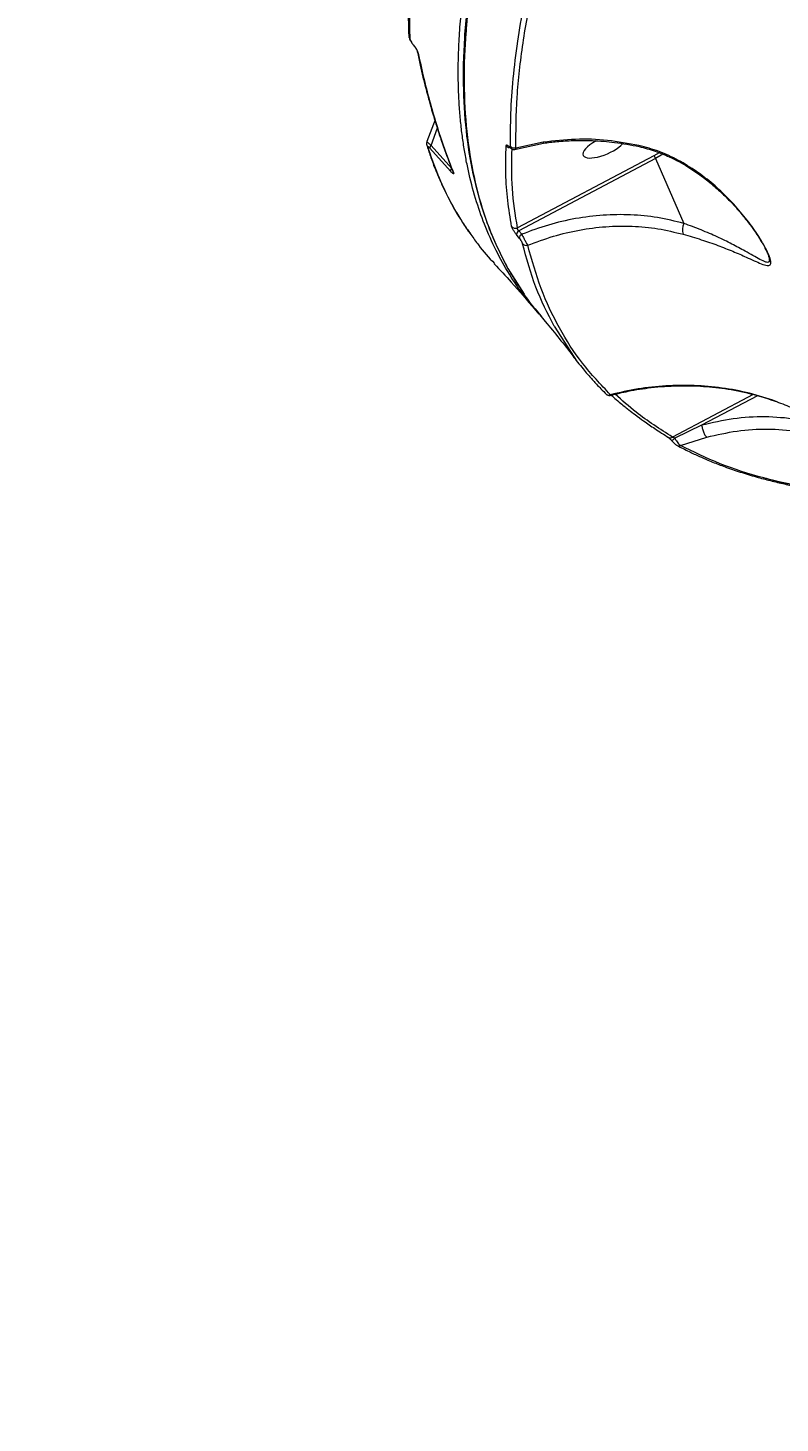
# Model space of a CAD drawing. Header units: millimetres. Extents: x -5609 to 5139, y -3980 to 3221.
# Drawn here: x 2638.7 to 2792.3, y 369.6 to 654.7 of the extents above; entities that cross this region are included whole.
import ezdxf

# ---------------------------------------------------------------- set-up
doc = ezdxf.new("R2010")
doc.units = ezdxf.units.MM
doc.layers.add('DIKOM_ОБЪЕКТ', color=7, linetype='Continuous')
doc.layers.add('DIKOM_РАЗМЕР_ОБЪЕКТА', color=7, linetype='Continuous')
doc.styles.add('style1', font='arial.ttf', dxfattribs={"width": 0.8})
doc.dimstyles.new('1-50', dxfattribs={"dimtxt": 300, "dimasz": 200, "dimexe": 100, "dimexo": 0, "dimgap": 100, "dimtad": 1, "dimtxsty": 'style1', "dimcen": 200, "dimclrd": 7, "dimclre": 7, "dimclrt": 7, "dimadec": 1, "dimazin": 2, "dimtfac": 1, "dimtmove": 0, "dimatfit": 2, "dimfxl": 0, "dimlwd": 25, "dimlwe": 18, "dimarcsym": 0})

# ---------------------------------------------------------------- blocks, each defined once
blk = doc.blocks.new('A$Cc336a1e3')
at = {"color": 7, "linetype": 'Continuous', "lineweight": 15}
for p, q in [((5542.01, 1908.86), (5540.32, 1904.41)), ((5545.12, 1898.38), (5540.94, 1903.07)), ((5545.39, 1898.94), (5541.2, 1903.64)), ((5558.2, 1902.76), (5564.12, 1904.08)), ((5564.11, 1904.3), (5558.5, 1903.06)), ((5586.68, 1901.53), (5558.83, 1886.78)), ((5587.02, 1900.97), (5559.12, 1886.2)), ((5587.02, 1900.97), (5592.81, 1887.69)), ((5559.2, 1884.66), (5558.63, 1885.39)), ((5559.12, 1886.2), (5559.69, 1885.47)), ((5609.35, 1882.63), (5609.79, 1881.79)), ((5609.75, 1881.86), (5609.82, 1881.72)), ((5562.39, 1870.16), (5562.52, 1870.01)), ((5562.76, 1869.75), (5563.69, 1868.72)), ((5571.04, 1859.43), (5571.1, 1859.37)), ((5596.44, 1846.44), (5590.96, 1843.78)), ((5592.1, 1842.32), (5597.47, 1844.02))]:
    blk.add_line(p, q, dxfattribs=at)
at = {"color": 8, "linetype": 'Continuous', "lineweight": 15}
for p, q in [((5541.2, 1903.64), (5542.49, 1907.23)), ((5587.75, 1902.13), (5586.68, 1901.53)), ((5588.53, 1901.81), (5587.02, 1900.97)), ((5556.87, 1878.46), (5560.2, 1873.24)), ((5566.33, 1866.67), (5571.04, 1859.43)), ((5577.82, 1852.68), (5577.86, 1852.58)), ((5606.95, 1852.74), (5590.47, 1844.01)), ((5607.83, 1852.47), (5596.44, 1846.44))]:
    blk.add_line(p, q, dxfattribs=at)
at = {"color": 8, "linetype": 'Continuous', "lineweight": 15, "flags": 128}
for points in [[(5537.55, 1924.21), (5537.57, 1924.14), (5537.59, 1924.11)], [(5557.05, 1903.47), (5557.1, 1903.34), (5557.18, 1903.25)], [(5583.69, 1903.39), (5583.68, 1903.39), (5583.65, 1903.47), (5583.63, 1903.62)]]:
    blk.add_lwpolyline(points, dxfattribs=at)
at = {"color": 7, "linetype": 'Continuous', "lineweight": 15, "flags": 128}
for points in [[(5540.3, 1903.71), (5540.3, 1903.67), (5540.32, 1903.61)], [(5591.43, 1842.31), (5591.4, 1842.32), (5591.33, 1842.36)]]:
    blk.add_lwpolyline(points, dxfattribs=at)
at = {"color": 8, "linetype": 'Continuous', "lineweight": 15}
for centre, radius, start, end in [((5537.46, 1926.09), 0.844, 183.5512, 222.4486), ((5539.07, 1922.96), 0.725, 192.4454, 225.0461), ((5541.13, 1903.88), 0.853, 198.2553, 222.672), ((5557.33, 1904.19), 1.03, 217.6624, 260.2513), ((5563.53, 1904.17), 0.599, 351.3266, 12.7248), ((5546.3, 1898.63), 0.755, 191.2291, 222.8658), ((5577.49, 1853.56), 0.941, 240.5031, 290.8096), ((5591.76, 1843.14), 0.894, 248.5902, 292.8102)]:
    blk.add_arc(centre, radius, start, end, dxfattribs=at)
at = {"color": 7, "linetype": 'Continuous', "lineweight": 15}
for centre, radius, start, end in [((5541.76, 1903.05), 0.818, 133.2623, 178.5173), ((5545.93, 1898.34), 0.809, 132.0799, 177.4386), ((5585.39, 1900.33), 1.76, 21.5307, 42.9649), ((5595.75, 1886.39), 3.22, 156.3089, 196.6446), ((5559.68, 1885.31), 1.06, 122.326, 175.6316), ((5560.25, 1884.57), 1.06, 122.2107, 175.4722), ((5560.63, 1884.19), 1.01, 219.1687, 286.9292), ((5577.46, 1853.48), 0.86, 217.3569, 239.8263)]:
    blk.add_arc(centre, radius, start, end, dxfattribs=at)
for start_param, end_param in [(1.793745, 3.175789), (3.175789, 5.623008)]:
    blk.add_ellipse((5576.52, 1903.48), major_axis=(4.28, 1.87), ratio=0.363603, start_param=start_param, end_param=end_param, dxfattribs=at)
for points, knots in [([(5652.95, 2129.76), (5651.62, 2128.14), (5649.13, 2125.11), (5645.72, 2120.88), (5642.86, 2117.29), (5640.52, 2114.33), (5638.57, 2111.83), (5634.59, 2106.7), (5628.83, 2099.12), (5621.47, 2089.07), (5614.21, 2078.81), (5606.89, 2068.02), (5599.58, 2056.74), (5591.89, 2044.23), (5584.02, 2030.57), (5576.26, 2015.9), (5569.39, 2001.6), (5563.43, 1987.7), (5558.41, 1974.25), (5554.32, 1961.27), (5551.19, 1948.8), (5549.02, 1936.88), (5547.83, 1925.55), (5547.62, 1915.08), (5548.31, 1905.45), (5549.84, 1896.63), (5551.96, 1889.36), (5554.26, 1883.51), (5555.86, 1880.46), (5556.63, 1878.98)], [0, 0, 0, 0, 0.015739, 0.029451, 0.041106, 0.050679, 0.058284, 0.06548, 0.100643, 0.132419, 0.164195, 0.202024, 0.239853, 0.277684, 0.329279, 0.380983, 0.432581, 0.484169, 0.535761, 0.587354, 0.638952, 0.690657, 0.74229, 0.793895, 0.842064, 0.890237, 0.938413, 0.970219, 1, 1, 1, 1]), ([(5653.2, 2129.16), (5650.64, 2126.02), (5645.38, 2119.59), (5637.63, 2109.75), (5629.8, 2099.48), (5623.46, 2090.87), (5618.57, 2084.01), (5615.06, 2079.02), (5611.58, 2073.96), (5608.11, 2068.82), (5604.68, 2063.62), (5601.28, 2058.35), (5596.87, 2051.35), (5591.61, 2042.7), (5585.73, 2032.5), (5580.22, 2022.4), (5575.3, 2012.8), (5570.96, 2003.75), (5568.09, 1997.37), (5566.29, 1993.18), (5565.39, 1991.06), (5564.52, 1988.95), (5563.68, 1986.87), (5562.86, 1984.81), (5560.98, 1979.98), (5558.31, 1972.59), (5555.26, 1962.99), (5552.82, 1954.02), (5551.01, 1946), (5549.71, 1938.83), (5549.03, 1933.94), (5548.67, 1930.78), (5548.51, 1929.21), (5548.38, 1927.67), (5548.26, 1926.16), (5548.16, 1924.67), (5547.9, 1920.05), (5547.87, 1912.57), (5548.77, 1902.81), (5550.6, 1893.87), (5553.22, 1885.7), (5555.66, 1880.86), (5556.87, 1878.46)], [0, 0, 0, 0, 0.030416, 0.062321, 0.095715, 0.130598, 0.146745, 0.163192, 0.17994, 0.196987, 0.214335, 0.231983, 0.249931, 0.285036, 0.320141, 0.355246, 0.390845, 0.422279, 0.453078, 0.46104, 0.468957, 0.476831, 0.484662, 0.492449, 0.500192, 0.539822, 0.577952, 0.614583, 0.649714, 0.679388, 0.707901, 0.715177, 0.722374, 0.72949, 0.736527, 0.743484, 0.750362, 0.802052, 0.85286, 0.902788, 0.951834, 1, 1, 1, 1]), ([(5540.05, 1961.05), (5539.81, 1959.89), (5539.38, 1957.82), (5538.87, 1955.12), (5538.51, 1953.03), (5538.24, 1951.31), (5537.75, 1948.09), (5537.26, 1944.1), (5536.85, 1939.49), (5536.68, 1936.61), (5536.6, 1934.52), (5536.55, 1932.96), (5536.53, 1930.99), (5536.53, 1928.63), (5536.59, 1926.95), (5536.62, 1926.04)], [0, 0, 0, 0, 0.091755, 0.164598, 0.218578, 0.26186, 0.30603, 0.484349, 0.598036, 0.702912, 0.737185, 0.783856, 0.843196, 0.915231, 1, 1, 1, 1]), ([(5540.26, 1960.44), (5539.95, 1958.93), (5539.36, 1956.09), (5538.68, 1952.19), (5538.19, 1949.03), (5537.85, 1946.53), (5537.67, 1944.97), (5537.56, 1944.05), (5537.52, 1943.64), (5537.48, 1943.25), (5537.44, 1942.89), (5537.41, 1942.56), (5537.17, 1940.22), (5536.87, 1936.11), (5536.7, 1930.54), (5536.79, 1927.14), (5536.84, 1925.52)], [0, 0, 0, 0, 0.120823, 0.226648, 0.317481, 0.382191, 0.436322, 0.44875, 0.460453, 0.47143, 0.481681, 0.491206, 0.500006, 0.682434, 0.849099, 1, 1, 1, 1]), ([(5557.41, 1903.42), (5557.41, 1905.64), (5557.41, 1910.13), (5557.91, 1917.31), (5558.8, 1924.69), (5560.11, 1932.33), (5561.79, 1940.22), (5563.29, 1945.79), (5564.06, 1948.63)], [0, 0, 0, 0, 0.162232, 0.328899, 0.5, 0.65999, 0.826657, 1, 1, 1, 1]), ([(5558.5, 1903.06), (5558.52, 1906.5), (5558.57, 1913.37), (5559.84, 1924.44), (5561.9, 1935.98), (5564.06, 1944.13), (5565.14, 1948.21)], [0, 0, 0, 0, 0.250348, 0.500004, 0.749657, 1, 1, 1, 1]), ([(5536.66, 1925.83), (5536.67, 1925.78), (5536.7, 1925.59), (5536.87, 1925.18), (5537.12, 1924.74), (5537.37, 1924.38), (5537.51, 1924.2), (5537.59, 1924.11)], [0, 0, 0, 0, 0.112518, 0.383306, 0.675253, 0.832081, 1, 1, 1, 1]), ([(5536.84, 1925.52), (5536.85, 1925.44), (5536.88, 1925.28), (5537.05, 1924.93), (5537.24, 1924.63), (5537.41, 1924.38), (5537.5, 1924.27), (5537.55, 1924.21)], [0, 0, 0, 0, 0.250135, 0.500249, 0.749667, 0.874083, 1, 1, 1, 1]), ([(5537.55, 1924.21), (5537.67, 1924.06), (5537.91, 1923.76), (5538.22, 1923.27), (5538.46, 1922.8), (5538.52, 1922.57), (5538.56, 1922.45)], [0, 0, 0, 0, 0.249916, 0.499417, 0.749632, 1, 1, 1, 1]), ([(5537.59, 1924.11), (5537.68, 1924), (5537.88, 1923.76), (5538.11, 1923.4), (5538.29, 1923.06), (5538.34, 1922.89), (5538.36, 1922.8)], [0, 0, 0, 0, 0.254218, 0.505975, 0.755687, 1, 1, 1, 1]), ([(5538.38, 1922.74), (5538.57, 1921.83), (5538.94, 1920.1), (5539.5, 1917.7), (5540.01, 1915.63), (5540.46, 1913.93), (5540.83, 1912.55), (5541.23, 1911.15), (5541.72, 1909.49), (5542.38, 1907.32), (5543.24, 1904.72), (5544.3, 1901.7), (5545.12, 1899.61), (5545.55, 1898.48)], [0, 0, 0, 0, 0.103963, 0.199675, 0.281566, 0.349651, 0.403942, 0.449414, 0.519599, 0.609725, 0.719808, 0.849878, 1, 1, 1, 1]), ([(5538.56, 1922.45), (5538.95, 1920.65), (5539.71, 1917.13), (5541.02, 1912.09), (5542.46, 1907.24), (5544.02, 1902.56), (5545.18, 1899.58), (5545.74, 1898.12)], [0, 0, 0, 0, 0.207425, 0.404947, 0.603815, 0.80572, 1, 1, 1, 1]), ([(5583.63, 1903.62), (5581.49, 1904.01), (5577.23, 1904.79), (5570.64, 1905.03), (5566.3, 1904.54), (5564.11, 1904.3)], [0, 0, 0, 0, 0.3335, 0.665371, 1, 1, 1, 1]), ([(5564.12, 1904.08), (5565.04, 1904.2), (5567.07, 1904.47), (5570.43, 1904.67), (5574.37, 1904.66), (5578.88, 1904.32), (5582.02, 1903.71), (5583.69, 1903.39)], [0, 0, 0, 0, 0.140662, 0.311381, 0.510753, 0.73959, 1, 1, 1, 1]), ([(5540.34, 1904.41), (5540.32, 1904.35), (5540.28, 1904.24), (5540.26, 1904.04), (5540.26, 1903.83), (5540.3, 1903.68), (5540.32, 1903.61)], [0, 0, 0, 0, 0.241706, 0.488595, 0.74175, 1, 1, 1, 1]), ([(5540.38, 1903.46), (5540.63, 1902.7), (5541.1, 1901.22), (5541.85, 1899.24), (5542.51, 1897.61), (5543.07, 1896.3), (5544.1, 1894.06), (5545.48, 1891.36), (5547.34, 1888.27), (5548.46, 1886.57), (5549.07, 1885.72), (5549.11, 1885.67)], [0, 0, 0, 0, 0.116687, 0.224973, 0.312165, 0.378634, 0.43852, 0.682782, 0.839612, 0.991184, 1, 1, 1, 1]), ([(5540.5, 1903.3), (5540.5, 1903.34), (5540.48, 1903.42), (5540.54, 1903.43), (5540.63, 1903.37), (5540.72, 1903.3), (5540.83, 1903.2), (5540.91, 1903.11), (5540.94, 1903.07)], [0, 0, 0, 0, 0.250517, 0.500352, 0.626348, 0.750155, 0.873609, 1, 1, 1, 1]), ([(5557.64, 1887.08), (5557.34, 1888.84), (5556.75, 1892.36), (5556.37, 1897.86), (5556.47, 1901.66), (5556.52, 1903.56)], [0, 0, 0, 0, 0.332274, 0.665213, 1, 1, 1, 1]), ([(5556.52, 1903.56), (5556.53, 1903.61), (5556.55, 1903.71), (5556.67, 1903.73), (5556.83, 1903.66), (5556.97, 1903.53), (5557.05, 1903.47)], [0, 0, 0, 0, 0.250935, 0.501145, 0.750897, 1, 1, 1, 1]), ([(5557.41, 1903.42), (5557.41, 1903.38), (5557.4, 1903.3), (5557.32, 1903.28), (5557.2, 1903.33), (5557.1, 1903.42), (5557.05, 1903.47)], [0, 0, 0, 0, 0.251047, 0.501127, 0.750727, 1, 1, 1, 1]), ([(5557.18, 1903.25), (5557.36, 1903.11), (5557.64, 1902.88), (5558.1, 1902.77), (5558.34, 1902.81), (5558.46, 1902.83)], [0, 0, 0, 0, 0.470674, 0.731893, 1, 1, 1, 1]), ([(5558.5, 1903.06), (5558.4, 1903.05), (5558.19, 1903.02), (5557.89, 1903.08), (5557.61, 1903.21), (5557.48, 1903.35), (5557.41, 1903.42)], [0, 0, 0, 0, 0.243989, 0.500057, 0.756013, 1, 1, 1, 1]), ([(5592.67, 1885.47), (5593.92, 1885.11), (5596.41, 1884.38), (5599.78, 1883.2), (5602.86, 1881.99), (5605.3, 1880.92), (5607.21, 1880.05), (5608.68, 1879.41), (5609.8, 1879.03), (5610.5, 1879.11), (5610.66, 1879.82), (5610.21, 1881.2), (5609.14, 1883.39), (5607.33, 1886.28), (5604.8, 1889.63), (5601.95, 1892.8), (5598.83, 1895.73), (5595.43, 1898.37), (5591.74, 1900.63), (5587.8, 1902.5), (5585.02, 1903.25), (5583.63, 1903.62)], [0, 0, 0, 0, 0.061712, 0.12324, 0.185377, 0.247406, 0.288745, 0.330457, 0.372991, 0.405198, 0.437577, 0.470054, 0.502168, 0.565567, 0.628257, 0.690904, 0.752818, 0.814537, 0.876698, 0.938274, 1, 1, 1, 1]), ([(5583.69, 1903.39), (5584.78, 1903.11), (5586.87, 1902.56), (5590.22, 1901.18), (5593.55, 1899.38), (5596.71, 1897.21), (5599.27, 1895.11), (5601.48, 1893.04), (5603.52, 1890.9), (5605.64, 1888.38), (5607.42, 1885.96), (5608.4, 1884.34), (5608.75, 1883.77)], [0, 0, 0, 0, 0.100631, 0.194466, 0.324597, 0.439742, 0.539643, 0.624813, 0.715625, 0.810723, 0.932616, 1, 1, 1, 1]), ([(5545.74, 1898.12), (5545.77, 1898.03), (5545.83, 1897.86), (5545.76, 1897.81), (5545.63, 1897.88), (5545.49, 1897.99), (5545.32, 1898.16), (5545.19, 1898.3), (5545.12, 1898.38)], [0, 0, 0, 0, 0.250756, 0.500345, 0.625462, 0.750515, 0.875411, 1, 1, 1, 1]), ([(5592.81, 1887.69), (5591.03, 1888.13), (5587.48, 1889.01), (5581.94, 1889.53), (5576.33, 1889.47), (5570.7, 1888.76), (5565.11, 1887.48), (5561.5, 1886.14), (5559.69, 1885.47)], [0, 0, 0, 0, 0.166961, 0.333008, 0.499892, 0.667044, 0.833214, 1, 1, 1, 1]), ([(5549.33, 1885.44), (5549.82, 1884.71), (5551.27, 1882.6), (5552.99, 1880.71), (5554.12, 1879.48)], [0, 0, 0, 0, 0.341772, 1, 1, 1, 1]), ([(5558.63, 1885.39), (5558.57, 1885.46), (5558.46, 1885.61), (5558.29, 1885.85), (5558.12, 1886.1), (5557.97, 1886.35), (5557.84, 1886.58), (5557.71, 1886.85), (5557.67, 1886.99), (5557.64, 1887.08)], [0, 0, 0, 0, 0.125081, 0.250316, 0.375228, 0.500063, 0.62549, 0.750255, 1, 1, 1, 1]), ([(5557.64, 1887.08), (5557.71, 1887.01), (5557.85, 1886.85), (5558.17, 1886.72), (5558.51, 1886.69), (5558.72, 1886.75), (5558.83, 1886.78)], [0, 0, 0, 0, 0.24287, 0.500014, 0.757111, 1, 1, 1, 1]), ([(5558.83, 1886.78), (5558.81, 1886.74), (5558.78, 1886.68), (5558.78, 1886.58), (5558.81, 1886.49), (5558.87, 1886.4), (5558.94, 1886.32), (5559.03, 1886.25), (5559.08, 1886.22), (5559.12, 1886.2)], [0, 0, 0, 0, 0.248849, 0.379613, 0.499493, 0.62204, 0.749478, 0.867565, 1, 1, 1, 1]), ([(5559.2, 1884.66), (5559.27, 1884.56), (5559.38, 1884.41), (5559.52, 1884.2), (5559.62, 1884.04), (5559.71, 1883.89), (5559.8, 1883.7), (5559.83, 1883.61), (5559.85, 1883.55)], [0, 0, 0, 0, 0.249499, 0.375262, 0.499543, 0.624608, 0.750036, 1, 1, 1, 1]), ([(5559.69, 1885.47), (5559.8, 1885.25), (5560.03, 1884.83), (5560.39, 1884.15), (5560.72, 1883.56), (5560.85, 1883.34), (5560.92, 1883.22)], [0, 0, 0, 0, 0.246377, 0.497444, 0.750245, 1, 1, 1, 1]), ([(5560.92, 1883.22), (5562.66, 1883.87), (5566.12, 1885.17), (5571.48, 1886.42), (5576.88, 1887.12), (5582.25, 1887.2), (5587.56, 1886.72), (5590.96, 1885.89), (5592.67, 1885.47)], [0, 0, 0, 0, 0.16687, 0.33301, 0.500292, 0.667165, 0.833058, 1, 1, 1, 1]), ([(5566.33, 1866.67), (5565, 1869.28), (5562.34, 1874.52), (5560.68, 1880.53), (5559.85, 1883.55)], [0, 0, 0, 0, 0.49801, 1, 1, 1, 1]), ([(5577.82, 1852.68), (5575.85, 1854.77), (5571.91, 1858.94), (5567.25, 1866.25), (5563.44, 1874.24), (5561.76, 1880.23), (5560.92, 1883.22)], [0, 0, 0, 0, 0.250379, 0.5, 0.749619, 1, 1, 1, 1]), ([(5554.09, 1879.44), (5555.25, 1878.2), (5558.05, 1875.21), (5560.78, 1872.01), (5562.38, 1870.14)], [0, 0, 0, 0, 0.415497, 1, 1, 1, 1]), ([(5557.15, 1878.03), (5557.26, 1877.82), (5557.62, 1877.2), (5558.25, 1876.16), (5559.07, 1874.87), (5559.67, 1873.97), (5559.99, 1873.49)], [0, 0, 0, 0, 0.132274, 0.404457, 0.684903, 1, 1, 1, 1]), ([(5560.2, 1873.24), (5560.41, 1872.9), (5561.35, 1871.38), (5562.54, 1870.08), (5563.46, 1869.07)], [0, 0, 0, 0, 0.226908, 1, 1, 1, 1]), ([(5563.37, 1868.99), (5563.75, 1868.54), (5566.06, 1865.79), (5568.67, 1862.6), (5570.76, 1859.78), (5571.08, 1859.35)], [0, 0, 0, 0, 0.144016, 0.868236, 1, 1, 1, 1]), ([(5571.1, 1859.36), (5571.49, 1858.88), (5572.18, 1858.01), (5573.06, 1856.98), (5573.74, 1856.19), (5574.37, 1855.49), (5575.05, 1854.74), (5575.94, 1853.81), (5576.63, 1853.12), (5577.03, 1852.74)], [0, 0, 0, 0, 0.185795, 0.331416, 0.459828, 0.551017, 0.660198, 0.809824, 1, 1, 1, 1]), ([(5611.66, 1851.33), (5609.86, 1851.92), (5606.26, 1853.09), (5600.62, 1854.14), (5594.9, 1854.66), (5589.14, 1854.58), (5583.41, 1853.98), (5579.69, 1853.11), (5577.82, 1852.68)], [0, 0, 0, 0, 0.166823, 0.332823, 0.500028, 0.666977, 0.833002, 1, 1, 1, 1]), ([(5577.87, 1852.56), (5579.06, 1852.86), (5581.78, 1853.53), (5586.36, 1854.23), (5591.29, 1854.58), (5596.33, 1854.5), (5601.3, 1853.98), (5606.59, 1852.98), (5610.1, 1851.82), (5611.93, 1851.22)], [0, 0, 0, 0, 0.106117, 0.242513, 0.399872, 0.532756, 0.676953, 0.832141, 1, 1, 1, 1]), ([(5577.05, 1852.72), (5577.08, 1852.7), (5577.18, 1852.63), (5577.39, 1852.56), (5577.64, 1852.53), (5577.79, 1852.56), (5577.87, 1852.57)], [0, 0, 0, 0, 0.10467, 0.402794, 0.703197, 1, 1, 1, 1]), ([(5577.99, 1852.59), (5578.23, 1852.37), (5578.85, 1851.82), (5579.8, 1851.02), (5580.76, 1850.23), (5581.75, 1849.45), (5582.99, 1848.5), (5584.74, 1847.22), (5587, 1845.65), (5588.74, 1844.55), (5589.7, 1843.95)], [0, 0, 0, 0, 0.069121, 0.178499, 0.263728, 0.330861, 0.441291, 0.589588, 0.775797, 1, 1, 1, 1]), ([(5611.73, 1851.28), (5612.85, 1850.86), (5615.08, 1850.02), (5618.17, 1848.46), (5621.26, 1846.66), (5623.48, 1845.19), (5624.76, 1844.23), (5624.98, 1844.06)], [0, 0, 0, 0, 0.237945, 0.473809, 0.682599, 0.945471, 1, 1, 1, 1]), ([(5615.75, 1847.71), (5613.63, 1847.91), (5609.39, 1848.33), (5602.88, 1847.91), (5598.59, 1846.93), (5596.44, 1846.44)], [0, 0, 0, 0, 0.332827, 0.665635, 1, 1, 1, 1]), ([(5596.44, 1846.44), (5596.5, 1846.19), (5596.57, 1845.8), (5596.74, 1845.28), (5596.88, 1844.9), (5597.04, 1844.57), (5597.24, 1844.22), (5597.38, 1844.1), (5597.47, 1844.02)], [0, 0, 0, 0, 0.238471, 0.36771, 0.499974, 0.63226, 0.7615, 1, 1, 1, 1]), ([(5597.47, 1844.02), (5599.54, 1844.49), (5603.66, 1845.43), (5609.93, 1845.84), (5614, 1845.44), (5616.04, 1845.24)], [0, 0, 0, 0, 0.334668, 0.667208, 1, 1, 1, 1]), ([(5589.51, 1844.07), (5589.53, 1844.05), (5589.55, 1844.02), (5589.57, 1844.01), (5589.57, 1844.01)], [0, 0, 0, 0, 0.962317, 1, 1, 1, 1]), ([(5589.57, 1844.01), (5589.62, 1843.98), (5589.7, 1843.92), (5589.9, 1843.75), (5590.12, 1843.52), (5590.27, 1843.34), (5590.35, 1843.25)], [0, 0, 0, 0, 0.241957, 0.48944, 0.741977, 1, 1, 1, 1]), ([(5590.36, 1843.26), (5590.35, 1843.25), (5590.35, 1843.25), (5590.47, 1843.36), (5590.69, 1843.54), (5590.87, 1843.7), (5590.96, 1843.78)], [0, 0, 0, 0, 0.240658, 0.500005, 0.759394, 1, 1, 1, 1]), ([(5590.35, 1843.25), (5590.44, 1843.16), (5590.62, 1842.96), (5590.88, 1842.7), (5591.14, 1842.48), (5591.27, 1842.4), (5591.33, 1842.36)], [0, 0, 0, 0, 0.238653, 0.483779, 0.737487, 1, 1, 1, 1]), ([(5590.96, 1843.78), (5590.91, 1843.81), (5590.81, 1843.86), (5590.67, 1843.93), (5590.55, 1843.98), (5590.5, 1844), (5590.47, 1844.01)], [0, 0, 0, 0, 0.292003, 0.522599, 0.774507, 1, 1, 1, 1]), ([(5590.96, 1843.78), (5591.07, 1843.61), (5591.28, 1843.28), (5591.6, 1842.84), (5591.89, 1842.49), (5592.03, 1842.38), (5592.1, 1842.32)], [0, 0, 0, 0, 0.246893, 0.494777, 0.745906, 1, 1, 1, 1]), ([(5591.43, 1842.31), (5592.24, 1841.89), (5593.73, 1841.12), (5595.83, 1840.14), (5597.55, 1839.39), (5598.98, 1838.8), (5600.26, 1838.31), (5602.14, 1837.61), (5604.69, 1836.74), (5607.8, 1835.82), (5610.82, 1835.03), (5613.64, 1834.38), (5615.97, 1833.91), (5617.97, 1833.55), (5619.87, 1833.23), (5622.32, 1832.88), (5625.35, 1832.5), (5627.61, 1832.29), (5628.83, 1832.18)], [0, 0, 0, 0, 0.077836, 0.142497, 0.194041, 0.233064, 0.269254, 0.306121, 0.39509, 0.484404, 0.560182, 0.634824, 0.702886, 0.737158, 0.783822, 0.843154, 0.915192, 1, 1, 1, 1]), ([(5629.3, 1832.25), (5625.75, 1832.63), (5618.67, 1833.38), (5609.02, 1835.56), (5600.04, 1838.43), (5594.75, 1841.02), (5592.1, 1842.32)], [0, 0, 0, 0, 0.250341, 0.499996, 0.749652, 1, 1, 1, 1])]:
    blk.add_open_spline(points, degree=3, knots=knots, dxfattribs=at)
at = {"color": 8, "linetype": 'Continuous', "lineweight": 15}
for points, knots in [([(5563.29, 1869.16), (5562.36, 1870.23), (5560.29, 1872.62), (5557.45, 1876.74), (5554.69, 1881.54), (5552.35, 1886.67), (5550.41, 1892.1), (5549.28, 1896.26), (5548.66, 1899.12), (5548.38, 1900.49), (5548.12, 1901.89), (5547.89, 1903.31), (5547.67, 1904.77), (5547.47, 1906.24), (5547.24, 1908.3), (5546.99, 1911.03), (5546.79, 1914.56), (5546.71, 1918.43), (5546.78, 1922.65), (5547.01, 1927.24), (5547.43, 1931.97), (5548.02, 1936.84), (5548.78, 1941.76), (5549.73, 1946.86), (5550.85, 1952.06), (5552.16, 1957.37), (5554.13, 1964.57), (5557, 1973.73), (5561.07, 1984.92), (5565.68, 1996.15), (5570.78, 2007.4), (5576.28, 2018.61), (5580.34, 2026.16), (5582.35, 2029.89)], [0, 0, 0, 0, 0.034915, 0.077699, 0.122494, 0.169299, 0.212152, 0.256562, 0.266746, 0.277009, 0.28735, 0.297769, 0.308267, 0.318843, 0.329499, 0.351898, 0.375969, 0.40171, 0.429123, 0.458207, 0.488961, 0.51708, 0.54666, 0.57624, 0.605821, 0.635401, 0.664982, 0.724124, 0.781944, 0.838441, 0.893617, 0.94747, 1, 1, 1, 1]), ([(5540.34, 1904.4), (5540.34, 1904.4), (5540.31, 1904.42), (5540.42, 1904.31), (5540.7, 1904.06), (5541.04, 1903.78), (5541.2, 1903.64)], [0, 0, 0, 0, 0.005451, 0.329281, 0.665495, 1, 1, 1, 1]), ([(5540.5, 1903.3), (5541.15, 1901.39), (5542.43, 1897.64), (5544.85, 1892.55), (5547.11, 1888.48), (5548.74, 1886.25), (5549.33, 1885.44)], [0, 0, 0, 0, 0.293047, 0.57481, 0.845286, 1, 1, 1, 1]), ([(5558.83, 1886.78), (5558.39, 1889.43), (5557.55, 1894.63), (5557.66, 1900.18), (5557.72, 1902.9)], [0, 0, 0, 0, 0.509642, 1, 1, 1, 1]), ([(5558.5, 1903.06), (5558.5, 1902.98), (5558.51, 1902.85), (5558.46, 1902.85), (5558.45, 1902.85)], [0, 0, 0, 0, 0.667072, 1, 1, 1, 1]), ([(5609.82, 1881.72), (5609.83, 1881.69), (5609.96, 1881.4), (5610.13, 1880.93), (5610.28, 1880.35), (5610.28, 1879.96), (5610.14, 1879.76), (5609.88, 1879.71), (5609.35, 1879.82), (5608.38, 1880.29), (5606.94, 1881.1), (5605.46, 1881.95), (5604.01, 1882.75), (5602.62, 1883.48), (5601.16, 1884.22), (5599.11, 1885.18), (5596.41, 1886.36), (5594.01, 1887.25), (5592.81, 1887.69)], [0, 0, 0, 0, 0.003985, 0.036424, 0.068526, 0.100293, 0.132413, 0.163223, 0.197687, 0.284932, 0.373788, 0.463991, 0.530874, 0.59812, 0.665702, 0.73291, 0.866392, 1, 1, 1, 1]), ([(5590.47, 1844.01), (5587.91, 1845.66), (5583.67, 1848.4), (5580.19, 1851.53), (5578.8, 1852.78)], [0, 0, 0, 0, 0.60311, 1, 1, 1, 1]), ([(5589.57, 1844.01), (5589.67, 1843.97), (5589.85, 1843.88), (5590.18, 1843.88), (5590.37, 1843.97), (5590.47, 1844.01)], [0, 0, 0, 0, 0.337332, 0.678088, 1, 1, 1, 1]), ([(5616.1, 1834.15), (5615.48, 1834.26), (5613.01, 1834.66), (5610.72, 1835.26), (5609.01, 1835.71)], [0, 0, 0, 0, 0.25186, 1, 1, 1, 1])]:
    blk.add_open_spline(points, degree=3, knots=knots, dxfattribs=at)
blk = doc.blocks.new('*D3')
at = {"layer": 'Defpoints', "color": 0, "transparency": 16777216}
for p in [(3639.92, 380.08), (-2820.17, -123), (3639.92, -3311)]:
    blk.add_point(p, dxfattribs=at)
at = {"layer": 'DIKOM_РАЗМЕР_ОБЪЕКТА', "color": 7, "lineweight": 18, "transparency": 16777216}
for p, q in [((3639.92, 380.08), (3639.92, -3411)), ((-2820.17, -123), (-2820.17, -3411))]:
    blk.add_line(p, q, dxfattribs=at)
at = {"layer": 'DIKOM_РАЗМЕР_ОБЪЕКТА', "color": 7, "lineweight": 25, "transparency": 16777216}
blk.add_line((-2620.17, -3311), (3439.92, -3311), dxfattribs=at)
at = {"layer": 'DIKOM_РАЗМЕР_ОБЪЕКТА', "color": 7, "transparency": 16777216}
for points in [[(-2620.17, -3277.67), (-2620.17, -3344.33), (-2820.17, -3311)], [(3439.92, -3277.67), (3439.92, -3344.33), (3639.92, -3311)]]:
    blk.add_solid(points, dxfattribs=at)
at = {"layer": 'DIKOM_РАЗМЕР_ОБЪЕКТА', "color": 7, "transparency": 16777216, "insert": (300, -3057.83), "char_height": 300, "attachment_point": 5, "style": 'style1'}
blk.add_mtext('6450', dxfattribs=at)

msp = doc.modelspace()

# ---------------------------------------------------------------- linework, layer by layer
at = {"layer": 'DIKOM_РАЗМЕР_ОБЪЕКТА'}
msp.add_circle((2594.5, 436), 1052.678, dxfattribs=at)

# ---------------------------------------------------------------- block references
at = {"layer": 'DIKOM_ОБЪЕКТ'}
msp.add_blockref('A$Cc336a1e3', (-2820.166, -1272.903), dxfattribs=at)

# ---------------------------------------------------------------- dimensions: what is measured, and where the dimension line sits
at = {"layer": 'DIKOM_РАЗМЕР_ОБЪЕКТА'}
dim = msp.add_linear_dim(base=(3639.915, -3311), p1=(-2820.166, -123), p2=(3639.915, 380.085), text='6450', dimstyle='1-50', dxfattribs=at)
dim.commit()
dim.dimension.update_dxf_attribs({"geometry": '*D3', "text_midpoint": (300, -3311), "dimtype": 160})

doc.saveas('drawing.dxf')
